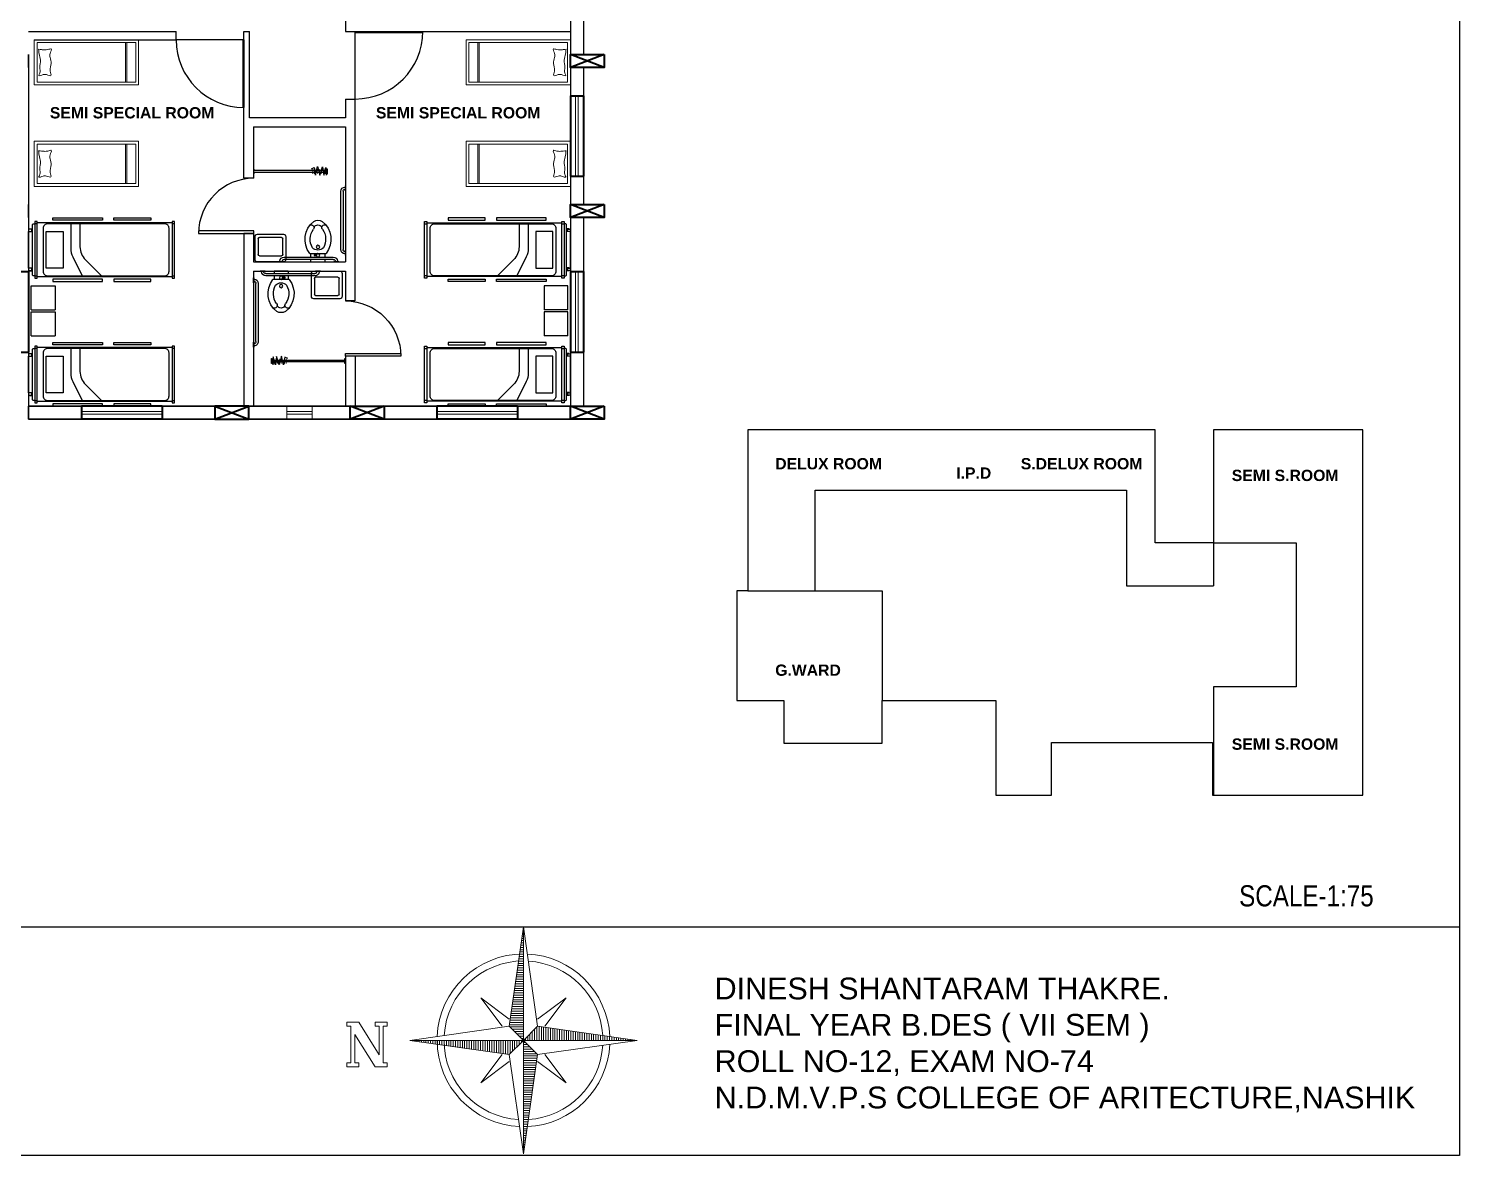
# Model space of a CAD drawing. Header units: inches. Extents: x -17070 to 527, y 504 to 2398.
# Drawn here: x -10536.99 to -10511.61, y 504.14 to 524.13 of the extents above; entities that cross this region are included whole.
import ezdxf

# ---------------------------------------------------------------- set-up
doc = ezdxf.new("R2010")
doc.units = ezdxf.units.IN
for name, color, linetype in [('-wall_hatch', 1, 'Continuous'), ('A-Flor-Pfix', 140, 'Continuous'), ('DOOR', 5, 'Continuous'), ('door-i', 142, 'Continuous'), ('elevation', 7, 'Continuous'), ('equi', 252, 'Continuous'), ('pfix', 152, 'Continuous')]:
    doc.layers.add(name, color=color, linetype=linetype)
for name, color, linetype, lineweight in [('COL', 5, 'Continuous', 40), ('ELE-1', 105, 'Continuous', 40), ('P-Flor-Fixt', 131, 'Continuous', 25), ('section', 1, 'Continuous', 35), ('TEXT', 7, 'Continuous', 9), ('wall', 7, 'Continuous', 30), ('WIN', 4, 'Continuous', 20)]:
    doc.layers.add(name, color=color, linetype=linetype, lineweight=lineweight)
doc.styles.add('ATT', font='txt')
doc.styles.add('PP15', font='', dxfattribs={"height": 0.015})
doc.styles.add('ROMANC', font='arialbd.ttf', dxfattribs={"height": 0.35})
doc.styles.get('PP15').set_extended_font_data('Arial Narrow')

# ---------------------------------------------------------------- blocks, each defined once
blk = doc.blocks.new('de')
at = {"layer": 'elevation', "ltscale": 0.0005}
for p, q in [((-10856.06422, 504.72708), (-10856.06422, 504.13708)), ((-10856.90422, 504.19118), (-10856.06422, 504.19118)), ((-10856.06422, 504.13708), (-10856.90422, 504.13708))]:
    blk.add_line(p, q, dxfattribs=at)
at = {"ltscale": 0.0005, "insert": (-10856.11631, 504.20099), "char_height": 0.005, "width": 0.0331616, "attachment_point": 1, "style": 'PP15'}
blk.add_mtext('SCALE-1:75', dxfattribs=at)
at = {"layer": 'elevation', "ltscale": 0.0005, "insert": (-10856.24034, 504.17914), "char_height": 0.0051564, "width": 0.17596, "attachment_point": 1, "style": 'PP15'}
blk.add_mtext('{\\fArial|b0|i0|c0|p34;DINESH SHANTARAM THAKRE.\\PFINAL YEAR B.DES ( VII SEM )\\PROLL NO-12, EXAM NO-74\\PN.D.M.V.P.S COLLEGE OF ARITECTURE,NASHIK\\P\\P                                                }', dxfattribs=at)
blk = doc.blocks.new('15PLAV03')
at = {"layer": 'A-Flor-Pfix'}
for p, q in [((16.5, 10), (1.5, 10)), ((0, 8.5), (0, -8.5)), ((4, -7.25), (4, 7.25)), ((4.75, 8), (15.25, 8)), ((16, 7.25), (16, -7.25)), ((18, -8.5), (18, 8.5)), ((15.25, -8), (4.75, -8)), ((1.5, -10), (16.5, -10))]:
    blk.add_line(p, q, dxfattribs=at)
for centre, radius, start, end in [((1.5, 8.5), 1.5, 90, 180), ((16.5, 8.5), 1.5, 0, 90), ((4.75, 7.25), 0.75, 90, 180), ((15.25, 7.25), 0.75, 0, 90), ((1.5, -8.5), 1.5, 180, 270), ((4.75, -7.25), 0.75, 180, 270), ((15.25, -7.25), 0.75, 270, 0), ((16.5, -8.5), 1.5, 270, 0)]:
    blk.add_arc(centre, radius, start, end, dxfattribs=at)
at = {"color": 0, "linetype": 'ByBlock', "style": 'ATT', "flags": 3}
blk.add_attdef('ITEM', (0, -20), '', height=6, dxfattribs=at)
blk = doc.blocks.new('A$C44561E50')
at = {"layer": 'A-Flor-Pfix'}
for p, q in [((7.625, 0), (4.375, 0)), ((4.375, 0), (4.375, -0.125)), ((7.625, -0.125), (7.625, 0)), ((46.375, 0), (46.375, -0.125)), ((49.625, 0), (46.375, 0)), ((49.625, -0.125), (49.625, 0)), ((4.375, -0.125), (6.749, -0.125)), ((5.25, -0.125), (5.25, -0.375)), ((6.75, -0.125), (7.625, -0.125)), ((6.75, -0.375), (6.75, -0.125)), ((30, -1.625), (8, -1.625)), ((8, -3.125), (30, -3.125)), ((46, -1.625), (30, -1.625)), ((30, -3.125), (46, -3.125)), ((46.375, -0.125), (48.75, -0.125)), ((47.25, -0.125), (47.25, -0.375)), ((48.75, -0.125), (47.25, -0.125)), ((48.75, -0.125), (49.625, -0.125)), ((48.75, -0.375), (48.75, -0.125))]:
    blk.add_line(p, q, dxfattribs=at)
for centre, radius, start, end in [((8, -0.375), 2.75, 180, 270), ((8, -0.375), 1.25, 180, 270), ((46, -0.375), 1.25, 270, 0), ((46, -0.375), 2.75, 270, 0)]:
    blk.add_arc(centre, radius, start, end, dxfattribs=at)
blk = doc.blocks.new('A$C15813D3F')
at = {"layer": 'A-Flor-Pfix'}
for p, q in [((0.125, -4.375), (0, -4.375)), ((0, -4.375), (0, -7.625)), ((0, -7.625), (0.125, -7.625)), ((0.125, -5.25), (0.125, -4.375)), ((0.375, -5.25), (0.125, -5.25)), ((0.125, -7.625), (0.125, -5.25)), ((0.125, -5.25), (0.125, -6.75)), ((0.125, -6.75), (0.375, -6.75)), ((1.625, -8), (1.625, -24)), ((3.125, -24), (3.125, -8)), ((1.625, -24), (1.625, -40)), ((3.125, -40), (3.125, -24)), ((0.125, -40.375), (0, -40.375)), ((0, -40.375), (0, -43.625)), ((0, -43.625), (0.125, -43.625)), ((0.125, -41.25), (0.125, -40.375)), ((0.375, -41.25), (0.125, -41.25)), ((0.125, -43.625), (0.125, -41.251)), ((0.125, -42.75), (0.375, -42.75))]:
    blk.add_line(p, q, dxfattribs=at)
for centre, radius, start, end in [((0.375, -8), 2.75, 0, 90), ((0.375, -8), 1.25, 0, 90), ((0.375, -40), 2.75, 270, 0), ((0.375, -40), 1.25, 270, 0)]:
    blk.add_arc(centre, radius, start, end, dxfattribs=at)
blk = doc.blocks.new('A$C031929D8')
at = {"layer": 'A-Flor-Pfix'}
for p, q in [((0, -13.39), (1.62, -13.39)), ((0, -22.61), (0, -13.39)), ((3.12, -13.39), (5.57, -13.39)), ((5.57, -23.31), (5.57, -12.69)), ((0, -22.61), (1.62, -22.61)), ((3.12, -22.61), (5.57, -22.61)), ((4.07, -19.06), (4.53, -19.06)), ((4.07, -20.55), (4.07, -19.06)), ((4.53, -20.55), (4.07, -20.55)), ((4.53, -19.06), (4.53, -20.55))]:
    blk.add_line(p, q, dxfattribs=at)
for centre in [(4.34, -17.96), (9.77, -17.96)]:
    blk.add_circle(centre, 1.1, dxfattribs=at)
for centre, radius, start, end in [((14.71, -24.38), 14.84, 38.05925, 128.01145), ((11.85, -17.61), 4.14, 129.89292, 185.47049), ((11.85, -18.39), 4.14, 174.52951, 230.10708), ((14.72, -24.06), 11.1, 54.07175, 119.8254), ((22.38, -13.7), 1.79, 230.0447, 34.46378), ((21.27, -18), 2.82, 296.81127, 63.18873), ((21.27, -18), 5.82, 331.61408, 28.38592), ((14.71, -11.62), 14.84, 231.98855, 321.94075), ((14.72, -11.94), 11.1, 240.1746, 305.92825), ((22.38, -22.3), 1.79, 325.53622, 129.9553)]:
    blk.add_arc(centre, radius, start, end, dxfattribs=at)
blk = doc.blocks.new('dv')
at = {"color": 137, "lineweight": 13}
for p, q in [((-10141.742, 384.551), (-10141.743, 385.251)), ((-10141.713, 384.551), (-10141.714, 385.251))]:
    blk.add_line(p, q, dxfattribs=at)
for points in [[(-10143.358, 384.499), (-10143.359, 385.299), (-10141.509, 385.301), (-10141.508, 384.501)], [(-10143.308, 384.549), (-10143.309, 385.249), (-10141.559, 385.251), (-10141.558, 384.551)]]:
    blk.add_lwpolyline(points, close=True, dxfattribs=at)
blk.add_spline([(-10143.28, 384.667), (-10143.273, 384.748), (-10143.249, 384.859), (-10143.261, 384.988), (-10143.261, 385.089), (-10143.277, 385.134), (-10143.203, 385.117), (-10143.142, 385.117), (-10143.064, 385.133), (-10143.077, 385.053), (-10143.057, 384.918), (-10143.077, 384.81), (-10143.077, 384.742), (-10143.056, 384.662), (-10143.119, 384.672), (-10143.17, 384.678), (-10143.232, 384.672), (-10143.28, 384.667)], degree=3, dxfattribs=at)
blk = doc.blocks.new('PT_BED')
for p, q in [((-12, 0), (12, 0)), ((-17.5, -5.5), (-17.5, -93.5)), ((-13.7, -2.31), (-12.3, -2.31)), ((-13.7, -2.31), (-13.7, -2.43)), ((-13.7, -2.43), (-12.3, -2.43)), ((-13.69, -0.87), (-13.69, -2.31)), ((-13.69, -0.87), (-13.62, -0.87)), ((-13.62, -0.87), (-13.62, -2.31)), ((-12.7, -2.31), (-11.8, -2.31)), ((-12.7, -2.43), (-11.8, -2.43)), ((-11.81, -0.87), (-11.87, -0.87)), ((-11.87, -0.87), (-11.87, -2.31)), ((-11.81, -0.87), (-11.81, -2.31)), ((-11.8, -2.31), (-11.8, -2.43)), ((11.8, -2.31), (11.8, -2.43)), ((11.8, -2.31), (13.2, -2.31)), ((11.8, -2.43), (13.2, -2.43)), ((11.81, -0.87), (11.87, -0.87)), ((11.81, -0.87), (11.81, -2.31)), ((11.87, -0.87), (11.87, -2.31)), ((12.8, -2.31), (13.7, -2.31)), ((12.8, -2.43), (13.7, -2.43)), ((13.69, -0.87), (13.62, -0.87)), ((13.62, -0.87), (13.62, -2.31)), ((13.69, -0.87), (13.69, -2.31)), ((13.7, -2.31), (13.7, -2.43)), ((17.5, -93.5), (17.5, -5.5)), ((-12, -22.48), (-12, -11.48)), ((-12, -11.48), (12, -11.48)), ((12, -11.48), (12, -22.48)), ((12, -22.48), (-12, -22.48)), ((17, -27.48), (0.83, -27.48)), ((-4.53, -28.75), (-17, -34.98)), ((-6.51, -37), (-17, -47.48)), ((17, -33.48), (1.97, -33.48))]:
    blk.add_line(p, q)
for points in [[(-12, 0), (-13.5, 0), (-13.5, -2), (-12, -2)], [(18.5, -4), (-18.5, -4), (-18.5, -5.5), (18.5, -5.5)], [(17, -4), (-17, -4), (-17, -5.5), (17, -5.5)], [(13.5, 0), (12, 0), (12, -2), (13.5, -2)], [(-19.25, -15.72), (-20.75, -15.72), (-20.75, -48.21), (-19.25, -48.21)], [(19.25, -15.72), (20.75, -15.72), (20.75, -48.21), (19.25, -48.21)], [(-19.25, -55.64), (-20.75, -55.64), (-20.75, -79.64), (-19.25, -79.64)], [(19.25, -55.64), (20.75, -55.64), (20.75, -79.64), (19.25, -79.64)], [(18.5, -93.5), (-18.5, -93.5), (-18.5, -95), (18.5, -95)], [(17, -93.5), (-17, -93.5), (-17, -95), (17, -95)]]:
    blk.add_lwpolyline(points, close=True)
for points in [[(-16.25, -2.5), (16.25, -2.5, -0.414214), (17, -3.25), (17, -4), (-17, -4), (-17, -3.25, -0.414214)], [(14, -9.5), (-14, -9.5, 0.414214), (-17, -12.5), (-17, -88.5, 0.414214), (-14, -91.5), (14, -91.5, 0.414214), (17, -88.5), (17, -12.5, 0.414214)]]:
    blk.add_lwpolyline(points, format="xyb", close=True)
for centre, end in [((0.83, -39.48), 116.56505), ((1.97, -45.48), 135)]:
    blk.add_arc(centre, 12, 90, end)
blk = doc.blocks.new('Z08D36')
at = {"linetype": 'Continuous', "lineweight": -3}
blk.add_lwpolyline([(-18, 0), (-16.25, 0), (-16.25, 36), (-18, 36)], close=True, dxfattribs=at)
blk.add_arc((-18, 0), 36, 0, 90)
blk = doc.blocks.new('I_PLUMB_BATH_TUB  CURTAIN_P')
at = {"color": 0, "linetype": 'ByBlock'}
for p, q in [((0, -1.5), (0, 1.5)), ((0, 1.5), (0.5, 1.5)), ((0.5, 1.5), (0.5, 0.5)), ((0.5, 0.5), (59.5, 0.5)), ((59.5, 0.5), (59.5, 1.5)), ((59.5, 1.5), (60, 1.5)), ((60, 1.5), (60, -1.5)), ((0.5, -1.5), (0, -1.5)), ((59.5, -0.5), (0.5, -0.5)), ((0.5, -0.5), (0.5, -1.5)), ((59.5, -1.5), (59.5, -0.5)), ((60, -1.5), (59.5, -1.5))]:
    blk.add_line(p, q, dxfattribs=at)
blk.add_lwpolyline([(46.98, -1.53), (49.21, -2.36), (50.25, 2.25), (52, -3), (54, 2.25), (56.08, -2.74), (57, 2.25), (58.75, -2.5), (59.05, 2.34)], dxfattribs=at)
at = {"color": 0, "linetype": 'ByBlock', "const_width": 0.5}
for points in [[(47.83, 1.5), (47.83, -1.5)], [(49.22, 1.5), (49.22, -1.5)], [(51.86, 1.5), (51.86, -1.5)], [(53.75, 1.5), (53.75, -1.5)], [(55.38, 1.5), (55.38, -1.5)], [(58.24, 1.5), (58.24, -1.5)]]:
    blk.add_lwpolyline(points, dxfattribs=at)
blk = doc.blocks.new('*U88')
at = {"layer": 'P-Flor-Fixt', "color": 131, "linetype": 'Continuous', "lineweight": 25, "extrusion": (0, 0, -1), "xscale": -0.01534664713989287, "yscale": 0.02046219618654277, "zscale": -0.02046219618652294}
blk.add_blockref('I_PLUMB_BATH_TUB  CURTAIN_P', (0, 0), dxfattribs=at)
blk = doc.blocks.new('*X191')
at = {"color": 0, "linetype": 'ByBlock'}
for p, q in [((-217.53, 160.4998), (-217.53, 160.5)), ((-217.52, 160.4984), (-217.52, 160.5)), ((-217.51, 160.497), (-217.51, 160.5)), ((-217.5, 160.4955), (-217.5, 160.5)), ((-217.49, 160.4941), (-217.49, 160.5)), ((-217.48, 160.4927), (-217.48, 160.5)), ((-217.47, 160.4913), (-217.47, 160.5)), ((-217.46, 160.4898), (-217.46, 160.5)), ((-217.45, 160.4884), (-217.45, 160.5)), ((-217.44, 160.487), (-217.44, 160.5)), ((-217.43, 160.4855), (-217.43, 160.5)), ((-217.42, 160.4841), (-217.42, 160.5)), ((-217.41, 160.4827), (-217.41, 160.5)), ((-217.4, 160.4812), (-217.4, 160.5)), ((-217.39, 160.4798), (-217.39, 160.5)), ((-217.38, 160.4784), (-217.38, 160.5)), ((-217.37, 160.477), (-217.37, 160.5)), ((-217.36, 160.4755), (-217.36, 160.5)), ((-217.35, 160.4741), (-217.35, 160.5)), ((-217.34, 160.4727), (-217.34, 160.5)), ((-217.33, 160.4712), (-217.33, 160.5)), ((-217.32, 160.4698), (-217.32, 160.5)), ((-217.31, 160.4684), (-217.31, 160.5)), ((-217.3, 160.467), (-217.3, 160.5)), ((-217.29, 160.4655), (-217.29, 160.5)), ((-217.28, 160.4641), (-217.28, 160.5)), ((-217.27, 160.4627), (-217.27, 160.5)), ((-217.26, 160.4613), (-217.26, 160.5)), ((-217.25, 160.4598), (-217.25, 160.5)), ((-217.24, 160.4584), (-217.24, 160.5)), ((-217.23, 160.457), (-217.23, 160.5)), ((-217.22, 160.4555), (-217.22, 160.5)), ((-217.21, 160.4541), (-217.21, 160.5)), ((-217.2, 160.4527), (-217.2, 160.5)), ((-217.19, 160.4512), (-217.19, 160.5)), ((-217.18, 160.4498), (-217.18, 160.5)), ((-217.17, 160.4484), (-217.17, 160.5)), ((-217.16, 160.447), (-217.16, 160.5)), ((-217.15, 160.4455), (-217.15, 160.5)), ((-217.14, 160.4441), (-217.14, 160.5)), ((-217.13, 160.4427), (-217.13, 160.5)), ((-217.12, 160.4412), (-217.12, 160.5)), ((-217.11, 160.4398), (-217.11, 160.5)), ((-217.1, 160.4384), (-217.1, 160.5)), ((-217.09, 160.4412), (-217.09, 160.5)), ((-217.08, 160.4512), (-217.08, 160.5)), ((-217.07, 160.4613), (-217.07, 160.5)), ((-217.06, 160.4712), (-217.06, 160.5)), ((-217.05, 160.4812), (-217.05, 160.5)), ((-217.04, 160.4913), (-217.04, 160.5))]:
    blk.add_line(p, q, dxfattribs=at)
blk = doc.blocks.new('01PSNA24')
at = {"layer": 'TEXT', "color": 7}
for p, q in [((-0.0625, 0.0625), (0, 0.5)), ((0, 0.5), (0, 0)), ((0, 0.5), (0.0625, 0.0625)), ((-0.1875, 0.1875), (-0.0625, 0.0938)), ((-0.0938, 0.0625), (-0.1875, 0.1875)), ((0.0625, 0.0938), (0.1875, 0.1875)), ((0.1875, 0.1875), (0.0938, 0.0625)), ((-0.5, 0), (-0.0625, 0.0625)), ((0, 0), (-0.5, 0)), ((-0.0625, -0.0625), (-0.5, 0)), ((-0.0625, 0.0625), (0, 0)), ((-0.0625, -0.0625), (0, 0)), ((0, 0), (0.0625, 0.0625)), ((0.5, 0), (0, 0)), ((0, 0), (0, -0.5)), ((0, 0), (0.0625, -0.0625)), ((0.0625, 0.0625), (0.5, 0)), ((-0.1875, -0.1875), (-0.0938, -0.0625)), ((0, -0.5), (-0.0625, -0.0625)), ((0.0625, -0.0625), (0, -0.5)), ((0.5, 0), (0.0625, -0.0625)), ((0.0938, -0.0625), (0.1875, -0.1875)), ((-0.0625, -0.0938), (-0.1875, -0.1875)), ((0.1875, -0.1875), (0.0625, -0.0938))]:
    blk.add_line(p, q, dxfattribs=at)
blk.add_lwpolyline([(0.7418, 0.0989), (0.7239, 0.0989), (0.7239, 0.1168), (0.7775, 0.1168), (0.7775, 0.0989), (0.7596, 0.0989), (0.7596, -0.0618), (0.7775, -0.0618), (0.7775, -0.0796), (0.7239, -0.0796), (0.6346, 0.0632), (0.6346, -0.0618), (0.6525, -0.0618), (0.6525, -0.0796), (0.5989, -0.0796), (0.5989, -0.0618), (0.6168, -0.0618), (0.6168, 0.0989), (0.5989, 0.0989), (0.5989, 0.1168), (0.6525, 0.1168), (0.7418, -0.0261), (0.7418, 0.0989)], dxfattribs=at)
for radius, start, end in [(0.3802, 92.58912, 177.41088), (0.3802, 0, 87.41088), (0.3494, 93.5464, 176.4536), (0.3494, 0, 86.4536), (0.3802, 182.58912, 267.41088), (0.3494, 183.5464, 266.4536), (0.3802, 270, 357.41088), (0.3494, 270, 356.4536)]:
    blk.add_arc((0, 0), radius, start, end, dxfattribs=at)
for p, rotation in [((-160.5, -217.0312), 270), ((-217.0312, 160.5), 180), ((160.5, 217.0312), 89.99999999999999)]:
    blk.add_blockref('*X191', p, dxfattribs=dict(at, rotation=rotation))
blk.add_blockref('*X191', (217.0312, -160.5), dxfattribs=at)

msp = doc.modelspace()

# ---------------------------------------------------------------- linework, layer by layer
at = {"layer": '-wall_hatch'}
for p, q in [((-10527.37834, 527.92797), (-10527.37834, 523.66797)), ((-10527.14834, 527.92797), (-10527.14834, 523.66797)), ((-10531.37066, 525.92797), (-10531.37066, 524.07958)), ((-10536.98834, 524.07958), (-10534.37133, 524.07958)), ((-10534.37133, 523.92958), (-10534.37133, 524.07958)), ((-10533.17133, 524.07958), (-10533.07133, 524.07958)), ((-10533.17133, 522.54601), (-10533.17133, 524.07958)), ((-10533.07133, 522.54601), (-10533.07133, 524.07958)), ((-10531.37066, 524.07958), (-10527.37834, 524.07958)), ((-10536.88834, 523.92958), (-10534.37133, 523.92958)), ((-10536.98834, 523.43797), (-10536.98834, 521.00797)), ((-10527.37834, 523.43797), (-10527.37834, 521.00797)), ((-10527.14834, 523.43797), (-10527.14834, 521.00797)), ((-10531.37066, 522.87958), (-10531.19535, 522.87958)), ((-10531.37066, 522.87958), (-10531.37066, 522.54601)), ((-10531.19535, 519.29578), (-10531.19535, 522.87958)), ((-10533.17133, 521.47285), (-10533.17133, 522.54601)), ((-10531.36682, 522.54601), (-10533.07133, 522.54601)), ((-10532.99986, 522.38833), (-10532.99986, 521.47285)), ((-10532.99986, 522.38833), (-10531.36682, 522.38833)), ((-10531.36682, 522.38833), (-10531.36682, 519.9898)), ((-10532.99986, 521.47285), (-10533.17133, 521.47285)), ((-10536.98834, 520.77797), (-10536.98834, 517.42797)), ((-10527.37834, 520.77797), (-10527.37834, 517.42797)), ((-10527.14834, 520.77797), (-10527.14834, 517.42797)), ((-10532.99986, 520.49303), (-10533.17133, 520.49303)), ((-10533.17133, 520.49303), (-10533.17133, 517.42797)), ((-10532.99986, 520.49303), (-10532.99986, 519.9898)), ((-10532.99986, 519.9898), (-10531.36682, 519.9898)), ((-10532.99986, 519.8265), (-10532.99986, 517.42797)), ((-10532.99986, 519.8265), (-10531.36682, 519.8265)), ((-10531.36682, 519.8265), (-10531.36682, 519.29578)), ((-10531.19535, 519.29578), (-10531.36682, 519.29578)), ((-10531.36682, 518.31595), (-10531.36682, 517.42797)), ((-10531.19535, 518.31595), (-10531.36682, 518.31595)), ((-10531.19535, 518.31595), (-10531.19535, 517.42797)), ((-10532.99986, 517.42797), (-10531.36682, 517.42797))]:
    msp.add_line(p, q, dxfattribs=at)
for p, q in [((-10536.94285, 519.13894), (-10536.94285, 519.56191)), ((-10536.94285, 519.56191), (-10536.51988, 519.56191)), ((-10536.51988, 519.56191), (-10536.51988, 519.13894)), ((-10527.42383, 519.56191), (-10527.8468, 519.56191)), ((-10527.8468, 519.56191), (-10527.8468, 519.13894)), ((-10527.42383, 519.13894), (-10527.42383, 519.56191)), ((-10536.94285, 518.67947), (-10536.94285, 519.10244)), ((-10536.94285, 519.10244), (-10536.51988, 519.10244)), ((-10536.51988, 519.10244), (-10536.51988, 518.67947)), ((-10527.42383, 519.10244), (-10527.8468, 519.10244)), ((-10527.8468, 519.10244), (-10527.8468, 518.67947)), ((-10527.42383, 518.67947), (-10527.42383, 519.10244)), ((-10527.42383, 518.67947), (-10527.8468, 518.67947))]:
    msp.add_line(p, q)
at = {"layer": 'COL', "ltscale": 0.0005}
for p, q in [((-10526.77834, 523.43797), (-10527.37834, 523.66797)), ((-10526.77834, 523.66797), (-10527.37834, 523.43797)), ((-10526.77834, 523.43797), (-10527.37834, 523.66797)), ((-10526.77834, 523.66797), (-10527.37834, 523.43797)), ((-10526.77834, 523.43797), (-10527.37834, 523.66797)), ((-10526.77834, 523.66797), (-10527.37834, 523.43797)), ((-10526.77834, 523.43797), (-10527.37834, 523.66797)), ((-10526.77834, 523.66797), (-10527.37834, 523.43797)), ((-10526.77834, 520.77797), (-10527.37834, 521.00797)), ((-10526.77834, 521.00797), (-10527.37834, 520.77797)), ((-10526.77834, 520.77797), (-10527.37834, 521.00797)), ((-10526.77834, 521.00797), (-10527.37834, 520.77797)), ((-10526.77834, 520.77797), (-10526.77834, 520.77797)), ((-10533.68334, 517.19797), (-10533.08334, 517.42797)), ((-10533.68334, 517.42797), (-10533.08334, 517.19797)), ((-10533.68334, 517.19797), (-10533.08334, 517.42797)), ((-10533.68334, 517.42797), (-10533.08334, 517.19797)), ((-10530.68334, 517.19797), (-10531.28334, 517.42797)), ((-10530.68334, 517.42797), (-10531.28334, 517.19797)), ((-10530.68334, 517.19797), (-10531.28334, 517.42797)), ((-10530.68334, 517.42797), (-10531.28334, 517.19797)), ((-10526.77834, 517.19797), (-10527.37834, 517.42797)), ((-10526.77834, 517.42797), (-10527.37834, 517.19797)), ((-10526.77834, 517.19797), (-10527.37834, 517.42797)), ((-10526.77834, 517.42797), (-10527.37834, 517.19797))]:
    msp.add_line(p, q, dxfattribs=at)
for points in [[(-10526.77834, 523.66797), (-10526.77834, 523.43797), (-10527.37834, 523.43797), (-10527.37834, 523.66797)], [(-10526.77834, 523.66797), (-10526.77834, 523.43797), (-10527.37834, 523.43797), (-10527.37834, 523.66797)], [(-10526.77834, 523.66797), (-10526.77834, 523.43797), (-10527.37834, 523.43797), (-10527.37834, 523.66797)], [(-10526.77834, 523.66797), (-10526.77834, 523.43797), (-10527.37834, 523.43797), (-10527.37834, 523.66797)], [(-10526.77834, 521.00797), (-10526.77834, 520.77797), (-10527.37834, 520.77797), (-10527.37834, 521.00797)], [(-10526.77834, 521.00797), (-10526.77834, 520.77797), (-10527.37834, 520.77797), (-10527.37834, 521.00797)], [(-10533.68334, 517.42797), (-10533.68334, 517.19797), (-10533.08334, 517.19797), (-10533.08334, 517.42797)], [(-10533.68334, 517.42797), (-10533.68334, 517.19797), (-10533.08334, 517.19797), (-10533.08334, 517.42797)], [(-10530.68334, 517.42797), (-10530.68334, 517.19797), (-10531.28334, 517.19797), (-10531.28334, 517.42797)], [(-10530.68334, 517.42797), (-10530.68334, 517.19797), (-10531.28334, 517.19797), (-10531.28334, 517.42797)], [(-10526.77834, 517.42797), (-10526.77834, 517.19797), (-10527.37834, 517.19797), (-10527.37834, 517.42797)], [(-10526.77834, 517.42797), (-10526.77834, 517.19797), (-10527.37834, 517.19797), (-10527.37834, 517.42797)]]:
    msp.add_lwpolyline(points, close=True, dxfattribs=at)
at = {"layer": 'DOOR', "ltscale": 0.0005}
for p, q in [((-10531.19535, 522.87958), (-10531.19535, 524.07958)), ((-10531.19535, 524.07958), (-10529.99535, 524.07958)), ((-10531.19535, 524.05958), (-10529.99535, 524.05958)), ((-10533.17133, 523.92958), (-10534.37133, 523.92958)), ((-10533.19133, 523.92958), (-10533.19133, 522.72958)), ((-10533.17133, 523.92958), (-10533.17133, 522.72958))]:
    msp.add_line(p, q, dxfattribs=at)
for centre, start, end in [((-10531.19535, 524.07958), 270, 0), ((-10533.17133, 523.92958), 180, 270)]:
    msp.add_arc(centre, 1.2, start, end, dxfattribs=at)
at = {"layer": 'ELE-1', "ltscale": 0.0005}
for p, q in [((-10527.37834, 522.93797), (-10527.37834, 521.50797)), ((-10527.37834, 522.93797), (-10527.14834, 522.93797)), ((-10527.14834, 522.93797), (-10527.14834, 521.50797)), ((-10527.37834, 521.50797), (-10527.14834, 521.50797)), ((-10537.21834, 519.81797), (-10536.98834, 519.81797)), ((-10536.98834, 519.81797), (-10536.98834, 518.38797)), ((-10527.37834, 519.81797), (-10527.37834, 518.38797)), ((-10527.37834, 519.81797), (-10527.14834, 519.81797)), ((-10527.14834, 519.81797), (-10527.14834, 518.38797)), ((-10537.21834, 518.38797), (-10536.98834, 518.38797)), ((-10527.37834, 518.38797), (-10527.14834, 518.38797)), ((-10534.62084, 517.42797), (-10536.05084, 517.42797)), ((-10536.05084, 517.42797), (-10536.05084, 517.19797)), ((-10534.62084, 517.19797), (-10536.05084, 517.19797)), ((-10534.62084, 517.42797), (-10534.62084, 517.19797)), ((-10528.31584, 517.42797), (-10529.74584, 517.42797)), ((-10529.74584, 517.42797), (-10529.74584, 517.19797)), ((-10528.31584, 517.19797), (-10529.74584, 517.19797)), ((-10528.31584, 517.42797), (-10528.31584, 517.19797))]:
    msp.add_line(p, q, dxfattribs=at)
at = {"layer": 'elevation', "ltscale": 0.0005}
for p, q in [((-10536.94285, 519.13894), (-10536.51988, 519.13894)), ((-10527.42383, 519.13894), (-10527.8468, 519.13894)), ((-10536.94285, 518.67947), (-10536.51988, 518.67947)), ((-10533.17133, 517.42797), (-10531.19535, 517.42797))]:
    msp.add_line(p, q, dxfattribs=at)
at = {"layer": 'section', "ltscale": 0.0005}
for p, q in [((-10536.98834, 523.43797), (-10536.98834, 523.66797)), ((-10536.98834, 523.66797), (-10536.98834, 523.43797)), ((-10536.98834, 523.66797), (-10536.98834, 523.43797)), ((-10536.98834, 523.66797), (-10536.98834, 523.43797)), ((-10527.37834, 523.43797), (-10527.37834, 523.66797)), ((-10527.37834, 523.66797), (-10527.37834, 523.43797)), ((-10527.37834, 523.66797), (-10527.37834, 523.43797)), ((-10527.37834, 523.66797), (-10527.37834, 523.43797)), ((-10526.77834, 523.43797), (-10526.77834, 523.66797)), ((-10526.77834, 523.66797), (-10526.77834, 523.43797)), ((-10526.77834, 523.43797), (-10526.77834, 523.66797)), ((-10526.77834, 523.43797), (-10527.30334, 523.43797)), ((-10536.98834, 520.77797), (-10536.98834, 521.00797)), ((-10536.98834, 521.00797), (-10536.98834, 520.77797)), ((-10536.98834, 521.00797), (-10536.98834, 520.77797)), ((-10536.98834, 521.00797), (-10536.98834, 520.77797)), ((-10527.37834, 520.77797), (-10527.37834, 521.00797)), ((-10527.37834, 521.00797), (-10527.37834, 520.77797)), ((-10527.37834, 521.00797), (-10527.37834, 520.77797)), ((-10527.37834, 521.00797), (-10527.37834, 520.77797)), ((-10526.77834, 521.00797), (-10527.30334, 521.00797)), ((-10526.77834, 521.00797), (-10526.77834, 520.77797)), ((-10526.77834, 521.00797), (-10526.77834, 520.77797)), ((-10526.77834, 520.77797), (-10526.77834, 521.00797)), ((-10536.98834, 517.42797), (-10533.68334, 517.42797)), ((-10536.98834, 517.42797), (-10533.68334, 517.42797)), ((-10536.98834, 517.19797), (-10536.98834, 517.42797)), ((-10536.98834, 517.42797), (-10536.98834, 517.19797)), ((-10536.98834, 517.42797), (-10536.98834, 517.19797)), ((-10536.98834, 517.42797), (-10536.98834, 517.19797)), ((-10536.98834, 517.19797), (-10533.68334, 517.19797)), ((-10533.08334, 517.42797), (-10531.28334, 517.42797)), ((-10533.08334, 517.42797), (-10533.08334, 517.19797)), ((-10533.08334, 517.42797), (-10533.08334, 517.19797)), ((-10533.08334, 517.42797), (-10531.28334, 517.42797)), ((-10533.08334, 517.19797), (-10531.28334, 517.19797)), ((-10531.28334, 517.42797), (-10531.28334, 517.19797)), ((-10531.28334, 517.42797), (-10531.28334, 517.19797)), ((-10527.37834, 517.42797), (-10530.68334, 517.42797)), ((-10527.37834, 517.42797), (-10530.68334, 517.42797)), ((-10527.37834, 517.19797), (-10530.68334, 517.19797)), ((-10527.37834, 517.19797), (-10527.37834, 517.42797)), ((-10527.37834, 517.42797), (-10527.37834, 517.19797)), ((-10527.37834, 517.42797), (-10527.37834, 517.19797)), ((-10527.37834, 517.42797), (-10527.37834, 517.19797)), ((-10526.77834, 517.42797), (-10526.77834, 517.19797)), ((-10526.77834, 517.19797), (-10526.77834, 517.42797))]:
    msp.add_line(p, q, dxfattribs=at)
at = {"layer": 'wall', "color": 252, "ltscale": 0.0005}
for p, q in [((-10523.03993, 514.15427), (-10523.03993, 515.93794)), ((-10523.03993, 515.93794), (-10518.20538, 515.93794)), ((-10518.20538, 515.93794), (-10517.51392, 515.93794)), ((-10517.51392, 515.93794), (-10517.51392, 514.24408)), ((-10515.96988, 515.00305), (-10515.96988, 514.24408)), ((-10515.96988, 515.00305), (-10514.50862, 515.00305)), ((-10514.50862, 515.00305), (-10514.50862, 512.45073)), ((-10517.51392, 514.24408), (-10515.96988, 514.24408)), ((-10514.50862, 512.45073), (-10515.96988, 512.45073)), ((-10515.96988, 512.45073), (-10515.96988, 510.52669))]:
    msp.add_line(p, q, dxfattribs=at)
at = {"layer": 'wall', "ltscale": 0.0005}
msp.add_lwpolyline([(-10524.23378, 517.01271), (-10524.23378, 514.15427), (-10524.42965, 514.15427), (-10524.42965, 512.20859), (-10523.59066, 512.20859), (-10523.59066, 511.4486), (-10521.84608, 511.4486), (-10521.84608, 512.20859), (-10519.82989, 512.20859), (-10519.82989, 510.52669), (-10518.84791, 510.52669), (-10518.84791, 511.46166), (-10515.98816, 511.46166), (-10515.98816, 510.52669), (-10513.32167, 510.52669), (-10513.32167, 517.01271), (-10515.96988, 517.01271), (-10515.96988, 515.00305), (-10517.0067, 515.00305), (-10517.0067, 517.01271), (-10524.23378, 517.01271)], dxfattribs=at)
at = {"layer": 'wall', "color": 252, "ltscale": 0.0005}
msp.add_lwpolyline([(-10524.23378, 514.15427), (-10521.84608, 514.15427), (-10521.84608, 512.20859)], dxfattribs=at)
at = {"layer": 'WIN', "ltscale": 0.0005}
for p, q in [((-10527.28834, 522.93797), (-10527.28834, 521.50797)), ((-10527.23834, 522.93797), (-10527.23834, 521.50797)), ((-10527.28834, 519.81797), (-10527.28834, 518.38797)), ((-10527.23834, 519.81797), (-10527.23834, 518.38797)), ((-10534.62084, 517.33797), (-10536.05084, 517.33797)), ((-10534.62084, 517.28797), (-10536.05084, 517.28797)), ((-10532.40834, 517.42797), (-10531.95834, 517.42797)), ((-10532.40834, 517.42797), (-10532.40834, 517.19797)), ((-10531.95834, 517.33631), (-10532.40834, 517.33631)), ((-10531.95834, 517.28631), (-10532.40834, 517.28631)), ((-10532.40834, 517.19797), (-10531.95834, 517.19797)), ((-10531.95834, 517.42797), (-10531.95834, 517.19797)), ((-10528.31584, 517.33797), (-10529.74584, 517.33797)), ((-10528.31584, 517.28797), (-10529.74584, 517.28797))]:
    msp.add_line(p, q, dxfattribs=at)

# ---------------------------------------------------------------- block references
at = {"color": 0, "xscale": -1, "rotation": 180.0710723277645}
for p in [(-394.01517, 921.01048), (-394.01517, 919.21048)]:
    msp.add_blockref('dv', p, dxfattribs=at)
at = {"color": 0, "rotation": 179.9289276722354}
for p in [(-20670.25151, 921.01048), (-20670.25151, 919.21048)]:
    msp.add_blockref('dv', p, dxfattribs=at)
at = {"xscale": -0.02721735385500779, "yscale": 0.02721735385500779, "zscale": 0.02721735385508233}
for p, rotation in [((-10532.6985, 519.9898), 270), ((-10531.70066, 519.8265), 90)]:
    msp.add_blockref('15PLAV03', p, dxfattribs=dict(at, rotation=rotation))
at = {"layer": 'A-Flor-Pfix', "extrusion": (0, 0, -1), "xscale": 0.02721735385500779, "yscale": 0.02721735385500779, "zscale": -0.02721735385508233}
for p, rotation in [((10531.36682, 519.9898), 90), ((10532.99986, 519.8265), 270)]:
    msp.add_blockref('A$C031929D8', p, dxfattribs=dict(at, rotation=rotation))
at = {"layer": 'door-i', "extrusion": (0, 0, -1), "yscale": 0.02721735385500779, "zscale": -0.02721735385508233}
for p, xscale, rotation in [((10532.99486, 520.98295), -0.02721735385500779, 270), ((10531.36682, 518.80586), 0.02721735385500779, 90)]:
    msp.add_blockref('Z08D36', p, dxfattribs=dict(at, xscale=xscale, rotation=rotation))
at = {"layer": 'elevation', "xscale": 75, "yscale": 75, "zscale": 75}
msp.add_blockref('de', (803693.20564, -37306.1441), dxfattribs=at)
at = {"layer": 'equi', "yscale": 0.02721735385421198, "zscale": 0.02721735385508233}
for p, xscale, rotation in [((-10536.98834, 520.20463), 0.02721735385421198, 90), ((-10527.37834, 520.20463), -0.02721735385421198, 270), ((-10536.98834, 517.99273), 0.02721735385421198, 90), ((-10527.37834, 517.99273), -0.02721735385421198, 270)]:
    msp.add_blockref('PT_BED', p, dxfattribs=dict(at, xscale=xscale, rotation=rotation))
at = {"layer": 'P-Flor-Fixt', "color": 131, "linetype": 'Continuous', "lineweight": 25, "yscale": 1.423602212069454, "zscale": 1.423602212069161, "rotation": 180}
for p, xscale in [((-10532.99986, 521.59396), -1.423602212071273), ((-10531.36682, 518.23046), 1.423602212071273)]:
    msp.add_blockref('*U88', p, dxfattribs=dict(at, xscale=xscale))
at = {"layer": 'pfix', "extrusion": (0, 0, -1), "xscale": 0.02721735385500779, "yscale": 0.02721735385500779, "zscale": -0.02721735385508233}
for name, p, rotation in [('A$C44561E50', (10531.36682, 519.9898), 90), ('A$C15813D3F', (10531.36682, 519.9898), 90), ('A$C15813D3F', (10532.99986, 519.8265), 270), ('A$C44561E50', (10532.99986, 519.8265), 270)]:
    msp.add_blockref(name, p, dxfattribs=dict(at, rotation=rotation))
at = {"layer": 'TEXT', "xscale": 4.031570374589137, "yscale": 4.031570374589137, "zscale": 4.031570374588254, "rotation": 180}
msp.add_blockref('01PSNA24', (-10528.21156, 506.17831), dxfattribs=at)

# ---------------------------------------------------------------- texts
at = {"layer": 'elevation', "ltscale": 0.0005, "char_height": 0.2, "width": 335.6252416, "attachment_point": 1, "style": 'ROMANC'}
for s, insert in [('SEMI SPECIAL{\\fArial|b1|i0|c161|p34; ROOM}', (-10536.61173, 522.73543)), ('SEMI SPECIAL{\\fArial|b1|i0|c161|p34; ROOM}', (-10530.82818, 522.73543)), ('{\\C178;DELUX ROOM}', (-10523.74562, 516.50911)), ('{\\C178;S.\\fArial|b1|i0|c204|p34;DELUX ROOM}', (-10519.39044, 516.50911)), ('{\\C178;I.P.D}', (-10520.53526, 516.34292)), ('{\\C178;SEMI S.ROOM}', (-10515.64826, 516.30161)), ('{\\C178;G.WARD}', (-10523.74562, 512.84612)), ('{\\C178;SEMI S.ROOM}', (-10515.64826, 511.53392))]:
    msp.add_mtext(s, dxfattribs=dict(at, insert=insert))

doc.saveas('drawing.dxf')
